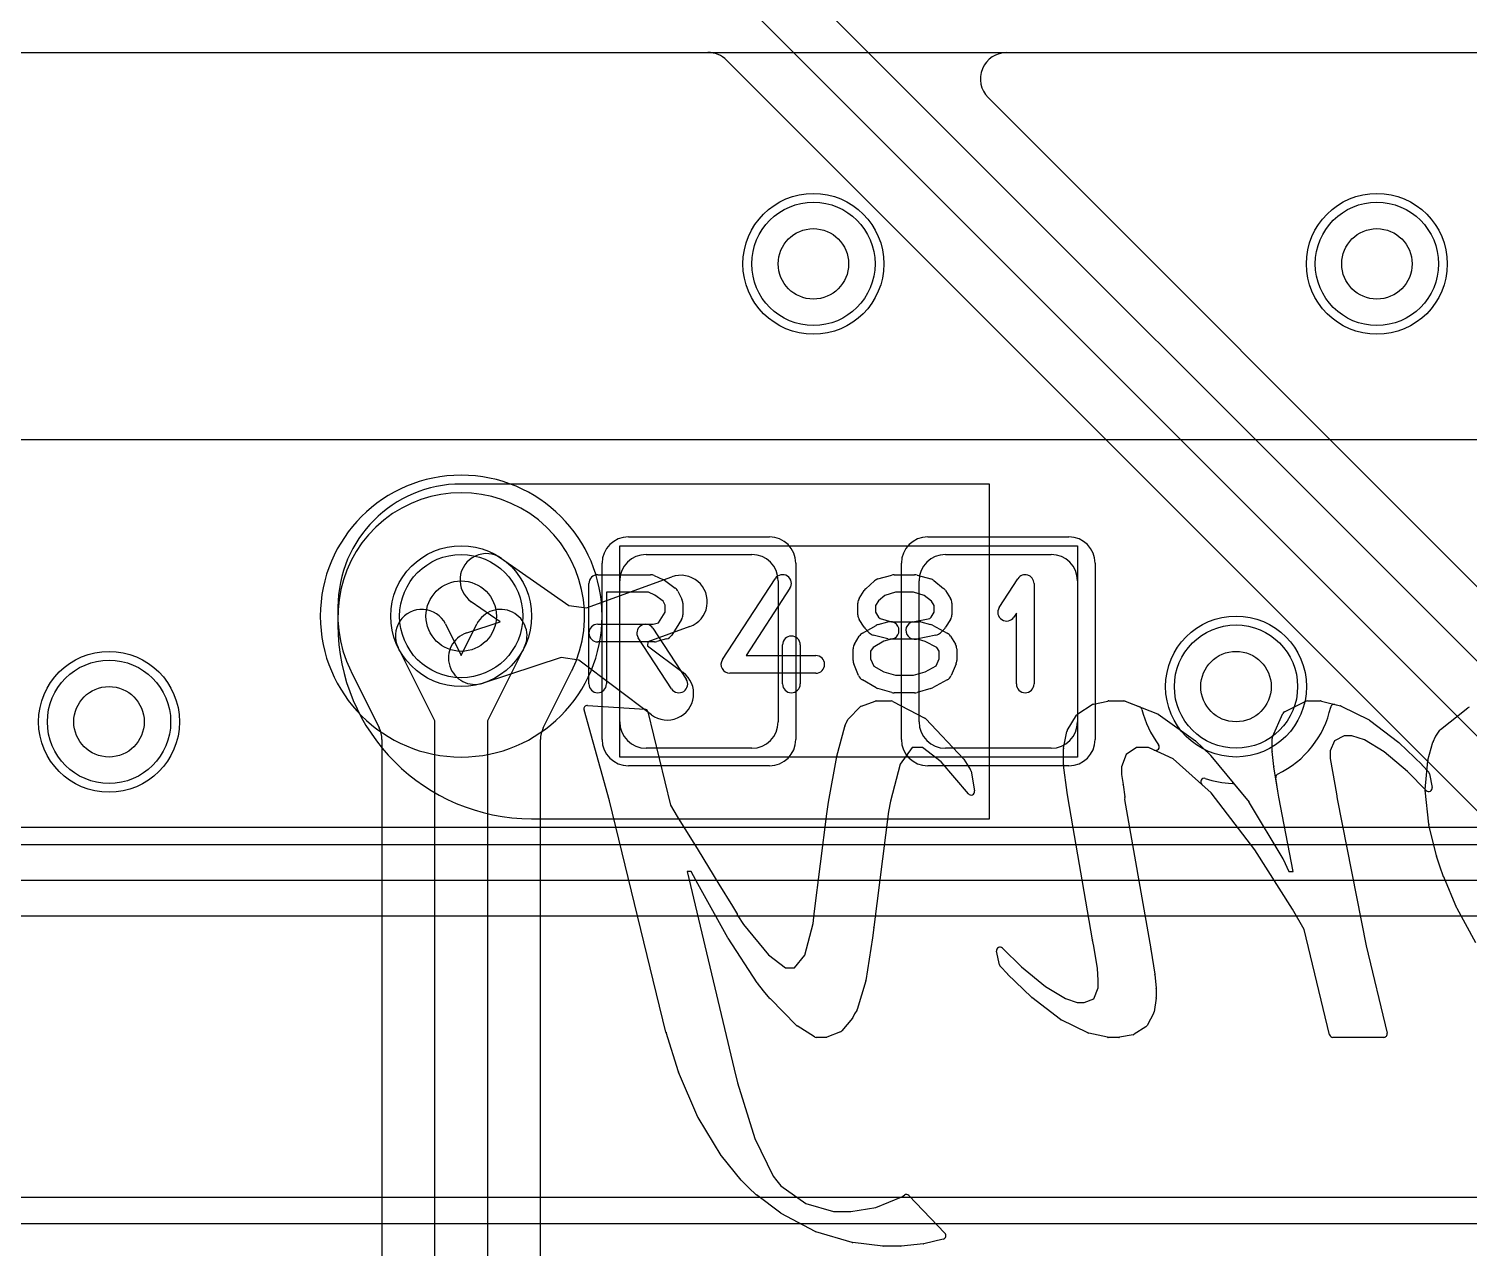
# Model space of a CAD drawing. Extents: x 0 to 21, y -0.5 to 20.
# Drawn here: x 8.672 to 12.762, y 12.206 to 15.667 of the extents above; entities that cross this region are included whole.
import ezdxf

# ---------------------------------------------------------------- set-up
doc = ezdxf.new("R2010")
doc.units = 0
for name, color, linetype in [('Hole', 1, 'CONTINUOUS'), ('L1', 3, 'CONTINUOUS'), ('L2', 3, 'CONTINUOUS'), ('L3', 3, 'CONTINUOUS'), ('L4', 3, 'CONTINUOUS'), ('MetalMask-A', 176, 'CONTINUOUS'), ('PartsArea-A', 111, 'CONTINUOUS'), ('PartsArea-B', 111, 'CONTINUOUS'), ('PartsSilk-A', 221, 'CONTINUOUS'), ('PartsSilk-B', 221, 'CONTINUOUS'), ('Resist-A', 2, 'CONTINUOUS'), ('Resist-B', 2, 'CONTINUOUS'), ('Silk-A', 140, 'CONTINUOUS'), ('Silk-B', 140, 'CONTINUOUS')]:
    doc.layers.add(name, color=color, linetype=linetype)

msp = doc.modelspace()

# ---------------------------------------------------------------- linework, layer by layer
at = {"layer": 'Hole'}
for centre in [(10.9, 15), (12.5, 15), (9.9, 14), (12.1, 13.8), (8.9, 13.7)]:
    msp.add_circle(centre, 0.1, dxfattribs=at)
at = {"layer": 'L1'}
for p, q in [((10.81542, 15.84064), (13.60303, 13.05303)), ((13.49697, 12.94697), (10.70936, 15.73458)), ((1.175, 15.6), (10.60067, 15.6)), ((11.44933, 15.6), (18.825, 15.6)), ((10.65426, 15.57748), (13.39087, 12.84087)), ((12.83152, 14.03675), (11.3963, 15.47197)), ((11.4, 14.37504), (9.89996, 14.37504)), ((11.4, 13.42496), (11.4, 14.37504)), ((10.01455, 14.16395), (10.20545, 14.03056)), ((10.425, 14.175), (10.725, 14.175)), ((11.275, 14.175), (11.575, 14.175)), ((10.25561, 14.02314), (10.49801, 14.11141)), ((10.35, 13.7), (10.35, 14.1)), ((10.8, 14.1), (10.8, 13.7)), ((11.2, 13.7), (11.2, 14.1)), ((11.65, 14.1), (11.65, 13.7)), ((10.01079, 13.98359), (9.92863, 14.04099)), ((10.20545, 14.03056), (10.25561, 14.02314)), ((9.54996, 14.02504), (9.54996, 13.97496)), ((9.91552, 13.95247), (10.01079, 13.98359)), ((10.54933, 13.97047), (10.43015, 13.92707)), ((10.43015, 13.92707), (10.42852, 13.91608)), ((10.42852, 13.91608), (10.53, 13.83999)), ((10.18345, 13.88219), (9.9621, 13.80989)), ((10.23362, 13.87476), (10.18345, 13.88219)), ((10.44002, 13.71999), (10.23362, 13.87476)), ((10.725, 13.625), (10.425, 13.625)), ((11.575, 13.625), (11.275, 13.625)), ((10.09996, 13.42496), (11.4, 13.42496)), ((16.76268, 12.27504), (3.2728, 12.27504))]:
    msp.add_line(p, q, dxfattribs=at)
for centre in [(10.9, 15), (12.5, 15), (9.9, 14), (12.1, 13.8), (8.9, 13.7)]:
    msp.add_circle(centre, 0.2, dxfattribs=at)
for centre, radius, start, end in [((10.60067, 15.525), 0.075, 45.0054, 90), ((11.44933, 15.525), 0.075, 90, -135), ((10.60125, 15.52447), 0.07497, 45, 45.60525), ((9.89996, 14.02504), 0.35, 90, 180), ((9.97159, 14.10247), 0.075, 55.05554, -124.94219), ((10.425, 14.1), 0.075, 90, 180), ((10.725, 14.1), 0.075, 0, 90), ((11.275, 14.1), 0.075, 90, 180), ((11.575, 14.1), 0.075, 0, 90), ((10.52367, 14.04094), 0.075, -69.99209, 110.00961), ((10.09996, 13.97496), 0.55, 180, -90), ((9.93881, 13.88118), 0.075, 108.09189, -71.91145), ((10.48501, 13.77999), 0.075, -126.86379, 53.13631), ((10.425, 13.7), 0.075, 180, -90), ((10.725, 13.7), 0.075, -90, 0), ((11.275, 13.7), 0.075, 180, -90), ((11.575, 13.7), 0.075, -90, 0)]:
    msp.add_arc(centre, radius, start, end, dxfattribs=at)
at = {"layer": 'L2'}
for p, q in [((4.75001, 15.6), (16.15188, 15.6)), ((16.3, 13.40004), (6.575, 13.40004)), ((6.575, 13.25), (16.3, 13.25)), ((16.3, 12.35), (6.575, 12.35))]:
    msp.add_line(p, q, dxfattribs=at)
for centre in [(10.9, 15), (12.5, 15), (12.1, 13.8), (8.9, 13.7)]:
    msp.add_circle(centre, 0.2, dxfattribs=at)
for start, end in [(90, -90), (-90, 90)]:
    msp.add_arc((9.9, 14), 0.40004, start, end, dxfattribs=at)
at = {"layer": 'L3'}
msp.add_line((1.17497, 15.6), (18.82503, 15.6), dxfattribs=at)
for centre in [(10.9, 15), (12.5, 15), (12.1, 13.8), (8.9, 13.7)]:
    msp.add_circle(centre, 0.2, dxfattribs=at)
for start, end in [(90, -90), (-90, 90)]:
    msp.add_arc((9.9, 14), 0.40004, start, end, dxfattribs=at)
at = {"layer": 'L4'}
for p, q in [((1.17497, 15.59996), (14.1913, 15.59996)), ((9.85526, 13.97767), (9.9, 13.888)), ((9.9, 13.888), (9.94474, 13.97767)), ((9.825, 13.70234), (9.72104, 13.91071)), ((10.07896, 13.91071), (9.975, 13.70234)), ((9.58823, 13.84083), (9.66707, 13.6828)), ((10.13293, 13.68279), (10.21322, 13.84372)), ((9.825, 10.15807), (9.825, 13.70234)), ((9.975, 13.70234), (9.975, 10.15807)), ((9.67496, 13.64932), (9.67496, 6.59615)), ((10.12504, 6.59615), (10.12504, 13.64932))]:
    msp.add_line(p, q, dxfattribs=at)
for centre in [(10.9, 15), (12.5, 15), (9.9, 14), (12.1, 13.8), (8.9, 13.7)]:
    msp.add_circle(centre, 0.2, dxfattribs=at)
for centre, radius, start, end in [((9.9, 14.00001), 0.35005, -26.34984, -153.63552), ((9.78815, 13.94419), 0.075, 26.5138, -153.48404), ((10.01185, 13.94419), 0.075, -26.5138, 153.48404), ((9.51919, 13.81127), 0.07497, 26.30188, 26.36339), ((9.78817, 13.9442), 0.22506, -153.7025, -153.6877), ((9.9, 14), 0.35004, -153.61429, -153.04698), ((9.52115, 13.80736), 0.07497, 26.5172, 26.95125), ((10.01185, 13.9442), 0.22505, -26.51837, -26.27927), ((10.28086, 13.81137), 0.07497, 153.6537, 153.72206), ((9.59999, 13.64933), 0.07497, -0.00764, 26.5172), ((10.20001, 13.64932), 0.07497, 153.4828, 180)]:
    msp.add_arc(centre, radius, start, end, dxfattribs=at)
at = {"layer": 'MetalMask-A'}
for p, q in [((10.425, 14.175), (10.725, 14.175)), ((11.275, 14.175), (11.575, 14.175)), ((10.35, 13.7), (10.35, 14.1)), ((10.8, 14.1), (10.8, 13.7)), ((11.2, 13.7), (11.2, 14.1)), ((11.65, 14.1), (11.65, 13.7)), ((10.725, 13.625), (10.425, 13.625)), ((11.575, 13.625), (11.275, 13.625))]:
    msp.add_line(p, q, dxfattribs=at)
for centre, start, end in [((10.425, 14.1), 90, 180), ((10.725, 14.1), 0, 90), ((11.275, 14.1), 90, 180), ((11.575, 14.1), 0, 90), ((10.425, 13.7), 180, -90), ((10.725, 13.7), -90, 0), ((11.275, 13.7), 180, -90), ((11.575, 13.7), -90, 0)]:
    msp.add_arc(centre, 0.075, start, end, dxfattribs=at)
at = {"layer": 'PartsArea-A'}
for p, q in [((20, 14.5), (0, 14.5)), ((10.35, 13.6), (10.35, 14.2)), ((10.35, 14.2), (11.65, 14.2)), ((11.65, 14.2), (11.65, 13.6)), ((11.65, 13.6), (10.35, 13.6)), ((0.85, 13.25), (13.15, 13.25))]:
    msp.add_line(p, q, dxfattribs=at)
at = {"layer": 'PartsArea-B'}
msp.add_line((20, 14.5), (0, 14.5), dxfattribs=at)
at = {"layer": 'PartsSilk-A'}
for p, q in [((10.2875, 14.11759), (10.4375, 14.11759)), ((10.44765, 14.11544), (10.47265, 14.10433)), ((11.08341, 14.10552), (11.1223, 14.11663)), ((11.12917, 14.11759), (11.1875, 14.11759)), ((11.19437, 14.11663), (11.23326, 14.10552)), ((10.2625, 13.80741), (10.2625, 14.09259)), ((10.4772, 14.1017), (10.50776, 14.07948)), ((10.51542, 14.07044), (10.52653, 14.04822)), ((10.64157, 13.87663), (10.79157, 14.10626)), ((10.83343, 14.07892), (10.70869, 13.88796)), ((11.03019, 14.05029), (11.04408, 14.07251)), ((11.04867, 14.07795), (11.07367, 14.10017)), ((11.24201, 14.101), (11.26979, 14.07878)), ((11.27537, 14.07251), (11.28926, 14.05029)), ((11.42763, 14.0247), (11.48041, 14.10618)), ((11.52639, 14.09259), (11.52639, 13.80741)), ((10.4322, 14.06759), (10.3125, 14.06759)), ((10.3125, 14.06759), (10.3125, 13.80741)), ((10.44993, 14.05971), (10.4322, 14.06759)), ((10.47343, 14.04263), (10.44993, 14.05971)), ((10.47917, 14.03114), (10.47343, 14.04263)), ((10.47917, 14.01087), (10.47917, 14.03114)), ((10.52917, 14.03704), (10.52917, 14.0037)), ((11.02639, 14.0037), (11.02639, 14.03704)), ((11.08457, 14.04296), (11.07639, 14.02987)), ((11.07639, 14.02987), (11.07639, 14.01087)), ((11.10263, 14.05901), (11.08457, 14.04296)), ((11.13267, 14.06759), (11.10263, 14.05901)), ((11.184, 14.06759), (11.13267, 14.06759)), ((11.2147, 14.05882), (11.184, 14.06759)), ((11.23523, 14.0424), (11.2147, 14.05882)), ((11.24306, 14.02987), (11.23523, 14.0424)), ((11.24306, 14.01087), (11.24306, 14.02987)), ((11.29306, 14.03704), (11.29306, 14.0037)), ((10.46042, 13.98087), (10.47917, 14.01087)), ((10.52537, 13.99045), (10.49759, 13.94601)), ((11.04408, 13.96823), (11.03019, 13.99045)), ((11.07639, 14.01087), (11.08497, 13.99715)), ((11.08497, 13.99715), (11.08932, 13.9928)), ((11.08932, 13.9928), (11.12134, 13.98426)), ((11.1826, 13.98377), (11.23074, 13.9934)), ((11.23074, 13.9934), (11.23448, 13.99715)), ((11.23448, 13.99715), (11.24306, 14.01087)), ((11.28926, 13.99045), (11.27537, 13.96823)), ((11.47639, 14.00801), (11.46959, 13.99752)), ((11.47639, 13.80741), (11.47639, 14.00801)), ((10.2875, 13.97685), (10.44533, 13.97685)), ((10.44453, 13.96553), (10.53898, 13.82109)), ((10.44533, 13.97685), (10.46042, 13.98087)), ((11.03899, 13.95134), (11.07788, 13.97356)), ((11.05871, 13.95269), (11.0476, 13.9638)), ((11.08384, 13.97601), (11.11162, 13.98342)), ((11.12134, 13.98426), (11.19861, 13.98426)), ((11.20505, 13.98342), (11.23283, 13.97601)), ((11.23815, 13.97391), (11.27982, 13.95169)), ((11.27185, 13.9638), (11.26074, 13.95269)), ((10.44861, 13.92685), (10.2875, 13.92685)), ((10.49714, 13.79373), (10.40269, 13.93817)), ((10.48283, 13.9351), (10.45505, 13.92769)), ((10.8125, 13.80741), (10.8125, 13.91852)), ((10.8625, 13.91852), (10.8625, 13.80741)), ((11.0125, 13.87407), (11.0125, 13.90741)), ((11.0163, 13.92066), (11.03019, 13.94288)), ((11.06925, 13.91104), (11.0625, 13.90024)), ((11.09986, 13.92853), (11.06925, 13.91104)), ((11.11162, 13.9351), (11.06995, 13.94621)), ((11.1245, 13.9351), (11.09986, 13.92853)), ((11.19533, 13.93426), (11.11806, 13.93426)), ((11.24796, 13.94586), (11.1924, 13.93475)), ((11.21717, 13.92844), (11.19533, 13.93426)), ((11.2504, 13.91072), (11.21717, 13.92844)), ((11.25694, 13.90024), (11.2504, 13.91072)), ((11.28926, 13.94287), (11.30314, 13.92065)), ((11.30694, 13.90741), (11.30694, 13.87407)), ((10.70869, 13.88796), (10.90694, 13.88796)), ((11.0625, 13.90024), (11.0625, 13.87907)), ((11.0625, 13.87907), (11.07119, 13.85822)), ((11.24842, 13.8586), (11.25694, 13.87907)), ((11.25694, 13.87907), (11.25694, 13.90024)), ((10.90694, 13.83796), (10.6625, 13.83796)), ((11.02831, 13.83112), (11.01442, 13.86445)), ((11.07119, 13.85822), (11.10006, 13.84173)), ((11.10006, 13.84173), (11.13267, 13.83241)), ((11.13267, 13.83241), (11.184, 13.83241)), ((11.184, 13.83241), (11.21697, 13.84183)), ((11.21697, 13.84183), (11.24842, 13.8586)), ((11.30502, 13.86446), (11.29114, 13.83113)), ((11.07788, 13.79681), (11.03899, 13.81903)), ((11.1223, 13.78337), (11.08341, 13.79448)), ((11.23326, 13.79448), (11.19437, 13.78337)), ((11.27982, 13.81868), (11.23815, 13.79646)), ((11.1875, 13.78241), (11.12917, 13.78241)), ((0.85, 13.3516), (13.15, 13.3516)), ((13.0484, 13.1484), (0.9516, 13.1484))]:
    msp.add_line(p, q, dxfattribs=at)
for centre, start, end in [((10.2875, 14.09259), 90, 180), ((10.4375, 14.09259), 66.04914, 90), ((10.8125, 14.09259), -33.14974, 146.84644), ((11.12917, 14.09259), 90, 105.94854), ((11.1875, 14.09259), 74.05146, 90), ((11.50139, 14.09259), 0, 147.06619), ((10.4625, 14.08148), 53.98274, 66.03964), ((10.49306, 14.05926), 26.56505, 53.97932), ((11.06528, 14.05926), 131.62783, 147.99462), ((11.09028, 14.08148), 105.94854, 131.62783), ((11.22639, 14.08148), 51.33303, 74.05146), ((11.25417, 14.05926), 32.00538, 51.33303), ((10.50417, 14.03704), 0, 26.56505), ((11.05139, 14.03704), 147.99462, 180), ((11.26806, 14.03704), 0, 32.00538), ((10.50417, 14.0037), -32.00538, 0), ((11.05139, 14.0037), 180, -147.99462), ((11.26806, 14.0037), -32.00538, 0), ((11.44861, 14.01111), 147.06646, -32.93381), ((10.2875, 13.95185), 90, -90), ((10.42361, 13.95185), 33.18146, -146.81914), ((11.05139, 13.92963), 119.73351, 147.98998), ((11.06528, 13.98148), -147.99462, -135), ((11.07639, 13.97037), -135, -104.92551), ((11.09028, 13.95185), 104.92551, 119.74171), ((11.11806, 13.95926), -75.07449, 104.93527), ((11.1875, 13.95926), 101.30544, -78.69205), ((11.19861, 13.95926), 75.07449, 90), ((11.22639, 13.95185), 61.9383, 75.06473), ((11.24306, 13.97037), -78.69456, -45), ((11.25417, 13.98148), -45, -32.00538), ((11.26806, 13.92963), 31.98594, 61.9318), ((10.44861, 13.95185), -90, -75.06473), ((10.47639, 13.95926), -75.07449, -32.01002), ((10.8375, 13.91852), 0, 180), ((11.0375, 13.90741), 147.99462, 180), ((11.11806, 13.95926), -104.92551, -90), ((11.28194, 13.90741), 0, 31.99147), ((10.6625, 13.86296), 146.85026, -90), ((10.90694, 13.86296), -90, 90), ((11.0375, 13.87407), 180, -157.37647), ((11.28194, 13.87407), -22.60576, 0), ((11.05139, 13.84074), -157.37309, -119.74171), ((11.26806, 13.84074), -61.9383, -22.60888), ((10.2875, 13.80741), 180, 0), ((10.51806, 13.80741), -146.81854, 33.18086), ((10.8375, 13.80741), 180, 0), ((11.09028, 13.81852), -119.73351, -105.94345), ((11.12917, 13.80741), -105.94854, -90), ((11.1875, 13.80741), -90, -74.05655), ((11.22639, 13.81852), -74.05146, -61.9318), ((11.50139, 13.80741), 180, 0)]:
    msp.add_arc(centre, 0.025, start, end, dxfattribs=at)
at = {"layer": 'PartsSilk-B'}
for p, q in [((10.25894, 13.74639), (10.42116, 13.73596)), ((10.99954, 13.70889), (11.03237, 13.7421)), ((11.03613, 13.74449), (11.07571, 13.75855)), ((11.07906, 13.75913), (11.12094, 13.75913)), ((11.12556, 13.758), (11.21655, 13.71054)), ((11.65048, 13.72247), (11.69158, 13.74876)), ((11.6949, 13.75012), (11.73634, 13.75891)), ((11.73841, 13.75913), (11.78176, 13.75913)), ((11.78542, 13.75844), (11.8771, 13.72242)), ((12.23761, 13.72873), (12.29822, 13.75813)), ((12.30258, 13.75913), (12.33999, 13.75913)), ((12.34237, 13.75884), (12.39679, 13.74553)), ((12.39889, 13.74476), (12.47773, 13.70528)), ((10.3215, 13.47563), (10.24868, 13.73369)), ((10.43024, 13.72832), (10.49384, 13.4638)), ((10.99362, 13.69768), (10.99761, 13.70613)), ((11.21922, 13.70852), (11.32574, 13.59514)), ((11.62092, 13.67519), (11.64729, 13.71919)), ((11.87921, 13.72128), (11.98512, 13.6464)), ((12.20362, 13.65699), (12.23281, 13.72374)), ((12.47932, 13.70428), (12.56222, 13.64088)), ((12.68047, 13.67832), (12.75854, 13.73963)), ((10.96633, 13.60212), (10.98923, 13.68635)), ((10.98957, 13.68737), (10.99335, 13.69705)), ((11.61023, 13.62495), (11.6197, 13.67202)), ((12.40719, 13.66033), (12.37978, 13.64556)), ((12.42852, 13.66033), (12.40719, 13.66033)), ((12.4648, 13.64905), (12.42852, 13.66033)), ((12.66731, 13.65949), (12.67832, 13.676)), ((11.18039, 13.6274), (11.14679, 13.57996)), ((11.20934, 13.6274), (11.18039, 13.6274)), ((11.26245, 13.58624), (11.20934, 13.6274)), ((11.61003, 13.57802), (11.61003, 13.62298)), ((11.81776, 13.6274), (11.78805, 13.60673)), ((11.85121, 13.6274), (11.81776, 13.6274)), ((11.92158, 13.59513), (11.85121, 13.6274)), ((11.98636, 13.64536), (12.00568, 13.62638)), ((12.00568, 13.62638), (12.02806, 13.60466)), ((12.20278, 13.61703), (12.20278, 13.65298)), ((12.37978, 13.64556), (12.36742, 13.6174)), ((12.52102, 13.61507), (12.4648, 13.64905)), ((12.56307, 13.64016), (12.62824, 13.57769)), ((12.64464, 13.59063), (12.65923, 13.64176)), ((12.65974, 13.64316), (12.66652, 13.65808)), ((10.94282, 13.47223), (10.96614, 13.60128)), ((11.14679, 13.57996), (11.1185, 13.47435)), ((11.33994, 13.49563), (11.26245, 13.58624)), ((11.32687, 13.59369), (11.34637, 13.56327)), ((11.78805, 13.60673), (11.77468, 13.57173)), ((12.02963, 13.49828), (11.92158, 13.59513)), ((12.02884, 13.60381), (12.13695, 13.47155)), ((12.20761, 13.57305), (12.20284, 13.61592)), ((12.36742, 13.6174), (12.36742, 13.5958)), ((12.36742, 13.5958), (12.37409, 13.55935)), ((12.58688, 13.55848), (12.52102, 13.61507)), ((12.637, 13.50827), (12.6443, 13.58879)), ((11.34781, 13.55957), (11.3574, 13.50383)), ((11.62024, 13.49976), (11.61012, 13.57672)), ((11.77468, 13.57173), (11.77468, 13.55051)), ((11.77468, 13.55051), (11.7799, 13.52193)), ((12.21872, 13.5029), (12.20767, 13.57259)), ((12.37411, 13.55923), (12.38492, 13.49595)), ((12.64008, 13.5047), (12.58688, 13.55848)), ((12.62875, 13.57717), (12.64702, 13.55691)), ((12.6494, 13.55215), (12.657, 13.51367)), ((11.62239, 13.48746), (11.6203, 13.49932)), ((11.77999, 13.52128), (11.78393, 13.48739)), ((12.15311, 13.33684), (12.02963, 13.49828)), ((12.22182, 13.48595), (12.21876, 13.50267)), ((12.64727, 13.40916), (12.63701, 13.50631)), ((10.48146, 12.81877), (10.3215, 13.47563)), ((10.49384, 13.4638), (10.5134, 13.43163)), ((10.9384, 13.43912), (10.94275, 13.47177)), ((11.1185, 13.47435), (11.11284, 13.44526)), ((11.69232, 13.0807), (11.62239, 13.48746)), ((11.78395, 13.48524), (11.7834, 13.47976)), ((11.7834, 13.47976), (11.85547, 13.07171)), ((12.13778, 13.47037), (12.23335, 13.31145)), ((12.26244, 13.27547), (12.22184, 13.48586)), ((12.38496, 13.49565), (12.38696, 13.4813)), ((12.38696, 13.4813), (12.4698, 13.06401)), ((10.5134, 13.43163), (10.57246, 13.33529)), ((10.90239, 13.15455), (10.93839, 13.43906)), ((11.11284, 13.44526), (11.07168, 13.11654)), ((12.66896, 13.31974), (12.6475, 13.40784)), ((10.57246, 13.33529), (10.63185, 13.23912)), ((12.26014, 13.16845), (12.15311, 13.33684)), ((12.23385, 13.31051), (12.25011, 13.27547)), ((12.67868, 13.29049), (12.66919, 13.31895)), ((10.55302, 13.27547), (10.54171, 13.27547)), ((10.54171, 13.27547), (10.67496, 12.7136)), ((10.57166, 13.24024), (10.55302, 13.27547)), ((12.25011, 13.27547), (12.26244, 13.27547)), ((12.68942, 13.26031), (12.67874, 13.29029)), ((12.72713, 13.17096), (12.68963, 13.25978)), ((10.6573, 13.0866), (10.57177, 13.24005)), ((10.63186, 13.2391), (10.67023, 13.17661)), ((10.67034, 13.17644), (10.68415, 13.1529)), ((12.78047, 13.07263), (12.72755, 13.17008)), ((10.68493, 13.15122), (10.68577, 13.14889)), ((10.68577, 13.14889), (10.70197, 13.12447)), ((10.89919, 13.12743), (10.90238, 13.15446)), ((12.29333, 13.11083), (12.26014, 13.16845)), ((10.70197, 13.12447), (10.77234, 13.03854)), ((10.87614, 13.0374), (10.89919, 13.12743)), ((11.07168, 13.11651), (11.06788, 13.08693)), ((12.36557, 12.8118), (12.29333, 13.11083)), ((10.74072, 12.9589), (10.65766, 13.086)), ((11.06784, 13.08665), (11.04891, 12.9659)), ((11.42883, 13.01002), (11.42033, 13.04848)), ((11.43713, 13.05774), (11.49054, 13.00483)), ((11.69648, 13.06337), (11.69246, 13.08005)), ((11.70675, 12.9993), (11.69648, 13.06337)), ((11.85547, 13.07171), (11.85848, 13.05533)), ((11.85853, 13.05497), (11.86904, 12.98343)), ((12.4698, 13.06401), (12.52913, 12.81648)), ((10.77234, 13.03854), (10.82059, 13.00172)), ((10.84643, 13.00172), (10.87614, 13.0374)), ((10.82059, 13.00172), (10.84643, 13.00172)), ((11.45072, 12.9842), (11.43123, 13.00541)), ((11.51919, 12.91814), (11.45114, 12.98377)), ((11.49054, 13.00483), (11.5587, 12.94823)), ((11.70883, 12.96649), (11.70675, 12.9993)), ((11.70883, 12.94503), (11.70883, 12.96649)), ((11.86909, 12.98308), (11.87342, 12.94403)), ((10.75833, 12.9364), (10.74122, 12.9582)), ((10.77663, 12.91469), (10.75856, 12.93612)), ((11.04862, 12.9646), (11.02434, 12.88286)), ((11.5587, 12.94823), (11.61565, 12.91428)), ((11.69669, 12.91364), (11.70883, 12.94503)), ((11.87348, 12.94293), (11.87348, 12.91725)), ((10.85233, 12.83802), (10.77716, 12.91411)), ((11.60201, 12.85496), (11.52007, 12.91739)), ((11.61565, 12.91428), (11.64885, 12.90294)), ((11.64885, 12.90294), (11.66917, 12.90294)), ((11.66917, 12.90294), (11.69669, 12.91364)), ((11.87336, 12.91571), (11.86729, 12.87669)), ((11.01106, 12.85848), (10.98094, 12.82269)), ((11.01714, 12.87053), (11.01244, 12.86063)), ((11.02326, 12.88046), (11.01714, 12.87053)), ((11.67959, 12.81713), (11.60371, 12.85391)), ((11.86626, 12.87357), (11.84753, 12.83803)), ((10.51658, 12.70669), (10.48164, 12.81815)), ((10.90275, 12.80571), (10.85408, 12.83661)), ((10.93485, 12.80415), (10.90811, 12.80415)), ((10.97692, 12.81981), (10.93848, 12.80483)), ((11.73515, 12.80439), (11.68176, 12.81637)), ((11.76738, 12.80415), (11.73734, 12.80415)), ((11.80767, 12.8118), (11.76929, 12.80433)), ((11.84407, 12.83427), (11.81115, 12.8132)), ((12.51941, 12.80415), (12.37529, 12.80415)), ((10.57192, 12.57778), (10.51693, 12.70573)), ((10.67496, 12.7136), (10.68409, 12.6754)), ((10.68409, 12.6754), (10.73374, 12.51718)), ((10.63837, 12.46867), (10.57257, 12.57652)), ((10.73374, 12.51718), (10.78597, 12.4099)), ((10.69506, 12.39849), (10.63914, 12.46759)), ((10.71646, 12.37732), (10.69581, 12.39766)), ((10.78597, 12.4099), (10.79643, 12.39716)), ((10.79664, 12.39689), (10.80745, 12.38277)), ((10.73766, 12.35761), (10.71667, 12.37712)), ((10.80763, 12.30501), (10.73847, 12.35693)), ((10.80745, 12.38277), (10.87875, 12.33208)), ((11.07723, 12.32089), (11.15132, 12.35162)), ((11.15154, 12.35177), (11.15827, 12.3566)), ((11.17133, 12.35538), (11.2735, 12.24835)), ((10.87875, 12.33208), (10.95668, 12.3102)), ((11.00636, 12.3102), (11.07723, 12.32089)), ((10.90468, 12.25331), (10.80894, 12.30418)), ((10.95668, 12.3102), (11.00636, 12.3102)), ((11.01046, 12.22206), (10.90656, 12.25254)), ((11.26867, 12.23174), (11.21386, 12.21816)), ((11.09734, 12.21147), (11.01208, 12.22173)), ((11.14783, 12.2114), (11.09853, 12.2114)), ((11.21247, 12.21792), (11.14884, 12.21145))]:
    msp.add_line(p, q, dxfattribs=at)
for centre, radius, start, end in [((10.2583, 13.73641), 0.01, 86.33075, -164.21205), ((11.03948, 13.73507), 0.01, 109.57673, 135.32416), ((11.07906, 13.74913), 0.01, 90, 109.57673), ((11.12094, 13.74913), 0.01, 62.48694, 90), ((11.69697, 13.74034), 0.01, 101.95065, 122.62504), ((11.73841, 13.74913), 0.01, 90, 101.95065), ((11.78176, 13.74913), 0.01, 68.53894, 90), ((12.30258, 13.74913), 0.01, 90, 115.84761), ((12.33999, 13.74913), 0.01, 76.22786, 90), ((12.39441, 13.73582), 0.01, 63.3837, 76.22786), ((10.42052, 13.72598), 0.01, 13.53586, 86.33075), ((11.00665, 13.70186), 0.01, 135.32416, 154.71652), ((11.21193, 13.70167), 0.01, 43.21768, 62.48694), ((11.65587, 13.71405), 0.01, 122.62504, 149.07554), ((11.87344, 13.71311), 0.01, 54.76864, 68.53894), ((12.24197, 13.71973), 0.01, 115.84761, 156.3575), ((12.47325, 13.69634), 0.01, 52.60268, 63.3837), ((12.76472, 13.73177), 0.01, 105.31545, 128.14388), ((10.99888, 13.68373), 0.01, 158.64562, 164.81021), ((11.00266, 13.69341), 0.01, 154.71652, 158.64562), ((11.6295, 13.67005), 0.01, 149.07554, 168.63386), ((12.68664, 13.67045), 0.01, 128.09608, 146.29511), ((11.62003, 13.62298), 0.01, 168.63386, 180), ((11.97935, 13.63823), 0.01, 45.48623, 54.76864), ((12.21278, 13.65298), 0.01, 156.3575, 180), ((12.55615, 13.63294), 0.01, 46.21543, 52.60268), ((12.66885, 13.63902), 0.01, 155.56078, 164.07942), ((12.67562, 13.65394), 0.01, 146.26223, 155.55053), ((10.97598, 13.5995), 0.01, 164.81021, 169.7464), ((11.31845, 13.58829), 0.01, 32.67328, 43.21768), ((12.0211, 13.59748), 0.01, 39.27731, 45.89138), ((12.21278, 13.61703), 0.01, 180, -173.62818), ((12.65426, 13.58789), 0.01, 164.10181, 174.82333), ((11.33795, 13.55787), 0.01001, 9.78241, 32.67328), ((11.62003, 13.57802), 0.01, 180, -172.52658), ((12.21755, 13.57416), 0.01, -173.62818, -170.9708), ((12.36425, 13.55755), 0.01, 9.6695, 10.36632), ((12.62132, 13.57047), 0.01, 42.04255, 46.21543), ((12.63959, 13.55021), 0.01, 11.18633, 42.04255), ((11.34754, 13.50213), 0.01001, -139.46085, 9.78241), ((11.63015, 13.50106), 0.01, -172.52658, -169.98207), ((11.77006, 13.52013), 0.01, 6.60603, 10.36632), ((12.2286, 13.50447), 0.01, -170.9708, -169.63368), ((12.64695, 13.50736), 0.01, 174.77442, -173.97337), ((12.64719, 13.51173), 0.01, -135.32416, 11.18633), ((10.95266, 13.47045), 0.01, 169.7464, 172.41293), ((11.774, 13.48624), 0.01, -5.7391, 6.60603), ((12.12921, 13.46522), 0.01, 31.00307, 39.27731), ((12.23166, 13.48775), 0.01, -169.63368, -169.10582), ((12.37506, 13.49427), 0.01, 7.93555, 9.6695), ((10.94831, 13.4378), 0.01, 172.41293, 172.76127), ((12.65722, 13.41021), 0.01, -173.97601, -166.30909), ((12.22478, 13.3063), 0.01, 24.8992, 31.00307), ((12.67868, 13.32211), 0.01, -166.29711, -161.55909), ((12.68829, 13.29326), 0.01, -163.92083, -162.70256), ((12.69884, 13.26367), 0.01, -160.3693, -157.1103), ((10.5805, 13.24492), 0.01, -152.10273, -150.84519), ((10.62334, 13.23387), 0.01, 31.54367, 31.67132), ((10.66171, 13.17138), 0.01, 30.38424, 31.54367), ((12.73634, 13.17485), 0.01, -157.10241, -151.49751), ((10.67552, 13.14784), 0.01, 19.7579, 30.38424), ((10.91231, 13.15329), 0.01, 172.76127, 173.28012), ((11.06176, 13.11778), 0.01, -7.29556, -7.12502), ((10.66603, 13.09147), 0.01, -150.84519, -146.8344), ((11.05796, 13.0882), 0.01, -8.91604, -7.29556), ((11.43009, 13.05064), 0.01, 45.24312, -167.52093), ((11.70218, 13.08239), 0.01, -170.27403, -166.46414), ((11.84864, 13.05352), 0.01001, 8.34087, 10.42266), ((11.43859, 13.01218), 0.01, -167.52093, -137.391), ((11.03903, 12.96745), 0.01, -16.55114, -8.91604), ((11.45808, 12.99097), 0.01, -137.391, -133.94659), ((11.85915, 12.98198), 0.01, 6.31488, 8.34087), ((10.74909, 12.96437), 0.01, -146.8344, -141.90392), ((10.7662, 12.94257), 0.01, -141.90392, -139.82758), ((11.86348, 12.94293), 0.01, 0, 6.31488), ((10.78427, 12.92114), 0.01, -139.82758, -135.32416), ((11.52613, 12.92534), 0.01, -133.94659, -127.31697), ((11.86348, 12.91725), 0.01, -8.85943, 0), ((11.00341, 12.86492), 0.01, -40.09168, -25.4116), ((11.01475, 12.88571), 0.01, -31.67132, -16.55114), ((11.60807, 12.86291), 0.01, -127.31697, -115.84761), ((11.85741, 12.87823), 0.01, -27.76921, -8.85943), ((10.49118, 12.82114), 0.01, -166.29711, -162.59811), ((10.85944, 12.84505), 0.01, -135.32416, -122.41845), ((10.90811, 12.81415), 0.01, -122.41845, -90), ((10.93485, 12.81415), 0.01, -90, -68.71983), ((10.97329, 12.82913), 0.01, -68.71983, -40.09168), ((11.68395, 12.82613), 0.01, -115.84761, -102.64685), ((11.73734, 12.81415), 0.01, -102.64685, -90), ((11.76738, 12.81415), 0.01, -90, -78.99334), ((11.80576, 12.82162), 0.01, -78.99334, -57.37496), ((11.83868, 12.84269), 0.01, -57.37496, -27.76921), ((12.37529, 12.81415), 0.01, -166.40844, -90), ((12.51941, 12.81415), 0.01, -90, 13.48013), ((10.52612, 12.70968), 0.01, -162.59811, -156.74124), ((10.58111, 12.58173), 0.01, -156.74124, -148.61388), ((10.64691, 12.47388), 0.01, -148.61388, -141.00901), ((10.70283, 12.40478), 0.01, -141.00901, -134.5948), ((10.7887, 12.39081), 0.01, 37.44284, 39.40224), ((10.72348, 12.38444), 0.01, -134.5948, -132.9329), ((10.74447, 12.36493), 0.01, -132.9329, -126.8699), ((11.15715, 12.34349), 0.01, 124.11906, 125.6442), ((11.1641, 12.34848), 0.01, 43.66213, 125.6776), ((10.81363, 12.31301), 0.01, -126.8699, -117.97473), ((10.90937, 12.26214), 0.01, -117.97473, -106.31519), ((11.26627, 12.24145), 0.01, -76.11658, 43.66213), ((11.01327, 12.23166), 0.01, -106.31519, -96.83367), ((11.09853, 12.2214), 0.01, -96.83367, -90), ((11.14783, 12.2214), 0.01, -90, -84.2039), ((11.21146, 12.22787), 0.01, -84.2039, -76.11658)]:
    msp.add_arc(centre, radius, start, end, dxfattribs=at)
at = {"layer": 'Resist-A'}
for p, q in [((10.375, 14.225), (10.775, 14.225)), ((11.225, 14.225), (11.625, 14.225)), ((10.3, 13.65), (10.3, 14.15)), ((10.85, 14.15), (10.85, 13.65)), ((11.15, 13.65), (11.15, 14.15)), ((11.7, 14.15), (11.7, 13.65)), ((10.775, 13.575), (10.375, 13.575)), ((11.625, 13.575), (11.225, 13.575))]:
    msp.add_line(p, q, dxfattribs=at)
for centre in [(10.9, 15), (12.5, 15), (9.9, 14), (12.1, 13.8), (8.9, 13.7)]:
    msp.add_circle(centre, 0.175, dxfattribs=at)
for centre, start, end in [((10.375, 14.15), 90, 180), ((10.775, 14.15), 0, 90), ((11.225, 14.15), 90, 180), ((11.625, 14.15), 0, 90), ((10.375, 13.65), 180, -90), ((10.775, 13.65), -90, 0), ((11.225, 13.65), 180, -90), ((11.625, 13.65), -90, 0)]:
    msp.add_arc(centre, 0.075, start, end, dxfattribs=at)
at = {"layer": 'Resist-B'}
for centre in [(10.9, 15), (12.5, 15), (9.9, 14), (12.1, 13.8), (8.9, 13.7)]:
    msp.add_circle(centre, 0.175, dxfattribs=at)
at = {"layer": 'Silk-A'}
for p, q in [((0.85, 13.3516), (13.15, 13.3516)), ((13.0484, 13.1484), (0.9516, 13.1484))]:
    msp.add_line(p, q, dxfattribs=at)
at = {"layer": 'Silk-B'}
for p, q in [((10.25894, 13.74639), (10.42116, 13.73596)), ((10.99954, 13.70889), (11.03237, 13.7421)), ((11.03613, 13.74449), (11.07571, 13.75855)), ((11.07906, 13.75913), (11.12094, 13.75913)), ((11.12556, 13.758), (11.21655, 13.71054)), ((11.65048, 13.72247), (11.69158, 13.74876)), ((11.6949, 13.75012), (11.73634, 13.75891)), ((11.73841, 13.75913), (11.78176, 13.75913)), ((11.78542, 13.75844), (11.82667, 13.74223)), ((12.38093, 13.74941), (12.39679, 13.74553)), ((12.39889, 13.74476), (12.47773, 13.70528)), ((10.3215, 13.47563), (10.24868, 13.73369)), ((10.43024, 13.72832), (10.49384, 13.4638)), ((10.99362, 13.69768), (10.99761, 13.70613)), ((11.21922, 13.70852), (11.32574, 13.59514)), ((11.62092, 13.67519), (11.64729, 13.71919)), ((12.47932, 13.70428), (12.56222, 13.64088)), ((12.68047, 13.67832), (12.75854, 13.73963)), ((10.96633, 13.60212), (10.98923, 13.68635)), ((10.98957, 13.68737), (10.99335, 13.69705)), ((11.61023, 13.62495), (11.6197, 13.67202)), ((12.40719, 13.66033), (12.37978, 13.64556)), ((12.42852, 13.66033), (12.40719, 13.66033)), ((12.4648, 13.64905), (12.42852, 13.66033)), ((12.66731, 13.65949), (12.67832, 13.676)), ((11.18039, 13.6274), (11.14679, 13.57996)), ((11.20934, 13.6274), (11.18039, 13.6274)), ((11.26245, 13.58624), (11.20934, 13.6274)), ((11.61003, 13.57802), (11.61003, 13.62298)), ((11.81776, 13.6274), (11.78805, 13.60673)), ((11.85121, 13.6274), (11.81776, 13.6274)), ((11.86798, 13.61971), (11.85121, 13.6274)), ((12.37978, 13.64556), (12.36742, 13.6174)), ((12.52102, 13.61507), (12.4648, 13.64905)), ((12.56307, 13.64016), (12.62824, 13.57769)), ((12.64464, 13.59063), (12.65923, 13.64176)), ((12.65974, 13.64316), (12.66652, 13.65808)), ((10.94282, 13.47223), (10.96614, 13.60128)), ((11.14679, 13.57996), (11.1185, 13.47435)), ((11.33994, 13.49563), (11.26245, 13.58624)), ((11.32687, 13.59369), (11.34637, 13.56327)), ((11.78805, 13.60673), (11.77468, 13.57173)), ((12.36742, 13.6174), (12.36742, 13.5958)), ((12.36742, 13.5958), (12.37409, 13.55935)), ((12.58688, 13.55848), (12.52102, 13.61507)), ((12.637, 13.50827), (12.6443, 13.58879)), ((11.34781, 13.55957), (11.3574, 13.50383)), ((11.62024, 13.49976), (11.61012, 13.57672)), ((11.77468, 13.57173), (11.77468, 13.55051)), ((11.77468, 13.55051), (11.7799, 13.52193)), ((12.21872, 13.5029), (12.21266, 13.54112)), ((12.37411, 13.55923), (12.38492, 13.49595)), ((12.64008, 13.5047), (12.58688, 13.55848)), ((12.62875, 13.57717), (12.64702, 13.55691)), ((12.6494, 13.55215), (12.657, 13.51367)), ((11.62239, 13.48746), (11.6203, 13.49932)), ((11.77999, 13.52128), (11.78393, 13.48739)), ((12.02963, 13.49828), (12.00283, 13.5223)), ((12.15311, 13.33684), (12.02963, 13.49828)), ((12.09606, 13.52157), (12.13695, 13.47155)), ((12.22182, 13.48595), (12.21876, 13.50267)), ((12.64727, 13.40916), (12.63701, 13.50631)), ((10.48146, 12.81877), (10.3215, 13.47563)), ((10.49384, 13.4638), (10.5134, 13.43163)), ((10.9384, 13.43912), (10.94275, 13.47177)), ((11.1185, 13.47435), (11.11284, 13.44526)), ((11.69232, 13.0807), (11.62239, 13.48746)), ((11.78395, 13.48524), (11.7834, 13.47976)), ((11.7834, 13.47976), (11.85547, 13.07171)), ((12.13778, 13.47037), (12.23335, 13.31145)), ((12.26244, 13.27547), (12.22184, 13.48586)), ((12.38496, 13.49565), (12.38696, 13.4813)), ((12.38696, 13.4813), (12.4698, 13.06401)), ((10.5134, 13.43163), (10.57246, 13.33529)), ((10.90239, 13.15455), (10.93839, 13.43906)), ((11.11284, 13.44526), (11.07168, 13.11654)), ((12.66896, 13.31974), (12.6475, 13.40784)), ((10.57246, 13.33529), (10.63185, 13.23912)), ((12.26014, 13.16845), (12.15311, 13.33684)), ((12.23385, 13.31051), (12.25011, 13.27547)), ((12.67868, 13.29049), (12.66919, 13.31895)), ((10.55302, 13.27547), (10.54171, 13.27547)), ((10.54171, 13.27547), (10.67496, 12.7136)), ((10.57166, 13.24024), (10.55302, 13.27547)), ((12.25011, 13.27547), (12.26244, 13.27547)), ((12.68942, 13.26031), (12.67874, 13.29029)), ((12.72713, 13.17096), (12.68963, 13.25978)), ((10.6573, 13.0866), (10.57177, 13.24005)), ((10.63186, 13.2391), (10.67023, 13.17661)), ((10.67034, 13.17644), (10.68415, 13.1529)), ((12.78047, 13.07263), (12.72755, 13.17008)), ((10.68493, 13.15122), (10.68577, 13.14889)), ((10.68577, 13.14889), (10.70197, 13.12447)), ((10.89919, 13.12743), (10.90238, 13.15446)), ((12.29333, 13.11083), (12.26014, 13.16845)), ((10.70197, 13.12447), (10.77234, 13.03854)), ((10.87614, 13.0374), (10.89919, 13.12743)), ((11.07168, 13.11651), (11.06788, 13.08693)), ((12.36557, 12.8118), (12.29333, 13.11083)), ((10.74072, 12.9589), (10.65766, 13.086)), ((11.06784, 13.08665), (11.04891, 12.9659)), ((11.42883, 13.01002), (11.42033, 13.04848)), ((11.43713, 13.05774), (11.49054, 13.00483)), ((11.69648, 13.06337), (11.69246, 13.08005)), ((11.70675, 12.9993), (11.69648, 13.06337)), ((11.85547, 13.07171), (11.85848, 13.05533)), ((11.85853, 13.05497), (11.86904, 12.98343)), ((12.4698, 13.06401), (12.52913, 12.81648)), ((10.77234, 13.03854), (10.82059, 13.00172)), ((10.84643, 13.00172), (10.87614, 13.0374)), ((10.82059, 13.00172), (10.84643, 13.00172)), ((11.45072, 12.9842), (11.43123, 13.00541)), ((11.51919, 12.91814), (11.45114, 12.98377)), ((11.49054, 13.00483), (11.5587, 12.94823)), ((11.70883, 12.96649), (11.70675, 12.9993)), ((11.70883, 12.94503), (11.70883, 12.96649)), ((11.86909, 12.98308), (11.87342, 12.94403)), ((10.75833, 12.9364), (10.74122, 12.9582)), ((10.77663, 12.91469), (10.75856, 12.93612)), ((11.04862, 12.9646), (11.02434, 12.88286)), ((11.5587, 12.94823), (11.61565, 12.91428)), ((11.69669, 12.91364), (11.70883, 12.94503)), ((11.87348, 12.94293), (11.87348, 12.91725)), ((10.85233, 12.83802), (10.77716, 12.91411)), ((11.60201, 12.85496), (11.52007, 12.91739)), ((11.61565, 12.91428), (11.64885, 12.90294)), ((11.64885, 12.90294), (11.66917, 12.90294)), ((11.66917, 12.90294), (11.69669, 12.91364)), ((11.87336, 12.91571), (11.86729, 12.87669)), ((11.01106, 12.85848), (10.98094, 12.82269)), ((11.01714, 12.87053), (11.01244, 12.86063)), ((11.02326, 12.88046), (11.01714, 12.87053)), ((11.67959, 12.81713), (11.60371, 12.85391)), ((11.86626, 12.87357), (11.84753, 12.83803)), ((10.51658, 12.70669), (10.48164, 12.81815)), ((10.90275, 12.80571), (10.85408, 12.83661)), ((10.93485, 12.80415), (10.90811, 12.80415)), ((10.97692, 12.81981), (10.93848, 12.80483)), ((11.73515, 12.80439), (11.68176, 12.81637)), ((11.76738, 12.80415), (11.73734, 12.80415)), ((11.80767, 12.8118), (11.76929, 12.80433)), ((11.84407, 12.83427), (11.81115, 12.8132)), ((12.51941, 12.80415), (12.37529, 12.80415)), ((10.57192, 12.57778), (10.51693, 12.70573)), ((10.67496, 12.7136), (10.68409, 12.6754)), ((10.68409, 12.6754), (10.73374, 12.51718)), ((10.63837, 12.46867), (10.57257, 12.57652)), ((10.73374, 12.51718), (10.78597, 12.4099)), ((10.69506, 12.39849), (10.63914, 12.46759)), ((10.71646, 12.37732), (10.69581, 12.39766)), ((10.78597, 12.4099), (10.79643, 12.39716)), ((10.79664, 12.39689), (10.80745, 12.38277)), ((10.73766, 12.35761), (10.71667, 12.37712)), ((10.80763, 12.30501), (10.73847, 12.35693)), ((10.80745, 12.38277), (10.87875, 12.33208)), ((11.07723, 12.32089), (11.15132, 12.35162)), ((11.15154, 12.35177), (11.15827, 12.3566)), ((11.17133, 12.35538), (11.2735, 12.24835)), ((10.87875, 12.33208), (10.95668, 12.3102)), ((11.00636, 12.3102), (11.07723, 12.32089)), ((10.90468, 12.25331), (10.80894, 12.30418)), ((10.95668, 12.3102), (11.00636, 12.3102)), ((11.01046, 12.22206), (10.90656, 12.25254)), ((11.26867, 12.23174), (11.21386, 12.21816)), ((11.09734, 12.21147), (11.01208, 12.22173)), ((11.14783, 12.2114), (11.09853, 12.2114)), ((11.21247, 12.21792), (11.14884, 12.21145))]:
    msp.add_line(p, q, dxfattribs=at)
for centre, radius, start, end in [((10.2583, 13.73641), 0.01, 86.33075, -164.21205), ((11.03948, 13.73507), 0.01, 109.57673, 135.32416), ((11.07906, 13.74913), 0.01, 90, 109.57673), ((11.12094, 13.74913), 0.01, 62.48694, 90), ((11.69697, 13.74034), 0.01, 101.95065, 122.62504), ((11.73841, 13.74913), 0.01, 90, 101.95065), ((11.78176, 13.74913), 0.01, 68.53894, 90), ((11.82301, 13.73292), 0.01, 13.59156, 68.53894), ((12.37855, 13.7397), 0.01, 76.22786, 167.76928), ((12.39441, 13.73582), 0.01, 63.3837, 76.22786), ((10.42052, 13.72598), 0.01, 13.53586, 86.33075), ((11.00665, 13.70186), 0.01, 135.32416, 154.71652), ((11.21193, 13.70167), 0.01, 43.21768, 62.48694), ((11.65587, 13.71405), 0.01, 122.62504, 149.07554), ((12.1, 13.8), 0.275, -166.38571, -143.08093), ((12.1, 13.8), 0.275, -64.5345, -12.21423), ((12.47325, 13.69634), 0.01, 52.60268, 63.3837), ((12.76472, 13.73177), 0.01, 105.31545, 128.14388), ((10.99888, 13.68373), 0.01, 158.64562, 164.81021), ((11.00266, 13.69341), 0.01, 154.71652, 158.64562), ((11.6295, 13.67005), 0.01, 149.07554, 168.63386), ((12.68664, 13.67045), 0.01, 128.09608, 146.29511), ((11.62003, 13.62298), 0.01, 168.63386, 180), ((11.87215, 13.6288), 0.01, -114.6431, 36.95013), ((12.55615, 13.63294), 0.01, 46.21543, 52.60268), ((12.66885, 13.63902), 0.01, 155.56078, 164.07942), ((12.67562, 13.65394), 0.01, 146.26223, 155.55053), ((10.97598, 13.5995), 0.01, 164.81021, 169.7464), ((11.31845, 13.58829), 0.01, 32.67328, 43.21768), ((12.65426, 13.58789), 0.01, 164.10181, 174.82333), ((11.33795, 13.55787), 0.01001, 9.78241, 32.67328), ((11.62003, 13.57802), 0.01, 180, -172.52658), ((12.0095, 13.52975), 0.01, 71.45633, -131.83815), ((12.1, 13.8), 0.275, -108.51335, -92.34873), ((12.22254, 13.54269), 0.01, 115.46335, -170.9708), ((12.36425, 13.55755), 0.01, 9.6695, 10.36632), ((12.62132, 13.57047), 0.01, 42.04255, 46.21543), ((12.63959, 13.55021), 0.01, 11.18633, 42.04255), ((11.34754, 13.50213), 0.01001, -139.46085, 9.78241), ((11.63015, 13.50106), 0.01, -172.52658, -169.98207), ((11.77006, 13.52013), 0.01, 6.60603, 10.36632), ((12.08832, 13.51524), 0.01, 39.27731, 87.64984), ((12.2286, 13.50447), 0.01, -170.9708, -169.63368), ((12.64695, 13.50736), 0.01, 174.77442, -173.97337), ((12.64719, 13.51173), 0.01, -135.32416, 11.18633), ((10.95266, 13.47045), 0.01, 169.7464, 172.41293), ((11.774, 13.48624), 0.01, -5.7391, 6.60603), ((12.12921, 13.46522), 0.01, 31.00307, 39.27731), ((12.23166, 13.48775), 0.01, -169.63368, -169.10582), ((12.37506, 13.49427), 0.01, 7.93555, 9.6695), ((10.94831, 13.4378), 0.01, 172.41293, 172.76127), ((12.65722, 13.41021), 0.01, -173.97601, -166.30909), ((12.22478, 13.3063), 0.01, 24.8992, 31.00307), ((12.67868, 13.32211), 0.01, -166.29711, -161.55909), ((12.68829, 13.29326), 0.01, -163.92083, -162.70256), ((12.69884, 13.26367), 0.01, -160.3693, -157.1103), ((10.5805, 13.24492), 0.01, -152.10273, -150.84519), ((10.62334, 13.23387), 0.01, 31.54367, 31.67132), ((10.66171, 13.17138), 0.01, 30.38424, 31.54367), ((12.73634, 13.17485), 0.01, -157.10241, -151.49751), ((10.67552, 13.14784), 0.01, 19.7579, 30.38424), ((10.91231, 13.15329), 0.01, 172.76127, 173.28012), ((11.06176, 13.11778), 0.01, -7.29556, -7.12502), ((10.66603, 13.09147), 0.01, -150.84519, -146.8344), ((11.05796, 13.0882), 0.01, -8.91604, -7.29556), ((11.43009, 13.05064), 0.01, 45.24312, -167.52093), ((11.70218, 13.08239), 0.01, -170.27403, -166.46414), ((11.84863, 13.05352), 0.01001, 8.33256, 10.4123), ((11.43859, 13.01218), 0.01, -167.52093, -137.391), ((11.03903, 12.96745), 0.01, -16.55114, -8.91604), ((11.45808, 12.99097), 0.01, -137.391, -133.94659), ((11.85915, 12.98198), 0.01, 6.31488, 8.34087), ((10.74909, 12.96437), 0.01, -146.8344, -141.90392), ((10.7662, 12.94257), 0.01, -141.90392, -139.82758), ((11.86348, 12.94293), 0.01, 0, 6.31488), ((10.78427, 12.92114), 0.01, -139.82758, -135.32416), ((11.52613, 12.92534), 0.01, -133.94659, -127.31697), ((11.86348, 12.91725), 0.01, -8.85943, 0), ((11.00341, 12.86492), 0.01, -40.09168, -25.4116), ((11.01475, 12.88571), 0.01, -31.67132, -16.55114), ((11.60807, 12.86291), 0.01, -127.31697, -115.84761), ((11.85741, 12.87823), 0.01, -27.76921, -8.85943), ((10.49118, 12.82114), 0.01, -166.29711, -162.59811), ((10.85944, 12.84505), 0.01, -135.32416, -122.41845), ((10.90811, 12.81415), 0.01, -122.41845, -90), ((10.93485, 12.81415), 0.01, -90, -68.71983), ((10.97329, 12.82913), 0.01, -68.71983, -40.09168), ((11.68395, 12.82613), 0.01, -115.84761, -102.64685), ((11.73734, 12.81415), 0.01, -102.64685, -90), ((11.76738, 12.81415), 0.01, -90, -78.99334), ((11.80576, 12.82162), 0.01, -78.99334, -57.37496), ((11.83868, 12.84269), 0.01, -57.37496, -27.76921), ((12.37529, 12.81415), 0.01, -166.40844, -90), ((12.51941, 12.81415), 0.01, -90, 13.48013), ((10.52612, 12.70968), 0.01, -162.59811, -156.74124), ((10.58111, 12.58173), 0.01, -156.74124, -148.61388), ((10.64691, 12.47388), 0.01, -148.61388, -141.00901), ((10.70283, 12.40478), 0.01, -141.00901, -134.5948), ((10.7887, 12.39081), 0.01, 37.44284, 39.40224), ((10.72348, 12.38444), 0.01, -134.5948, -132.9329), ((10.74447, 12.36493), 0.01, -132.9329, -126.8699), ((11.15715, 12.34349), 0.01, 124.11906, 125.6442), ((11.1641, 12.34848), 0.01, 43.66213, 125.6776), ((10.81363, 12.31301), 0.01, -126.8699, -117.97473), ((10.90937, 12.26214), 0.01, -117.97473, -106.31519), ((11.26627, 12.24145), 0.01, -76.11658, 43.66213), ((11.01327, 12.23166), 0.01, -106.31519, -96.83367), ((11.09853, 12.2214), 0.01, -96.83367, -90), ((11.14783, 12.2214), 0.01, -90, -84.2039), ((11.21146, 12.22787), 0.01, -84.2039, -76.11658)]:
    msp.add_arc(centre, radius, start, end, dxfattribs=at)

doc.saveas('drawing.dxf')
